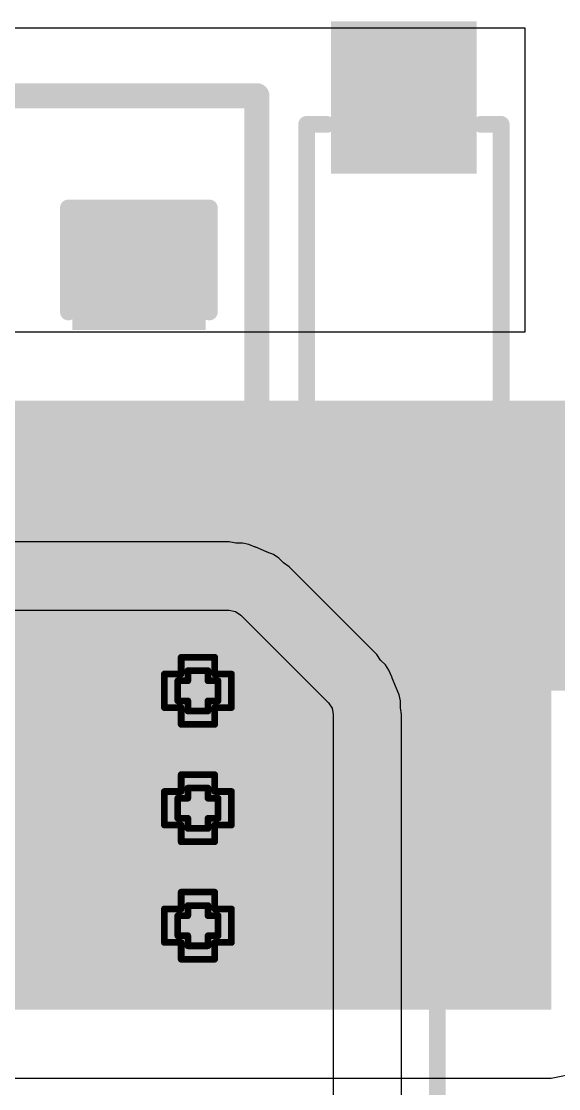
# Model space of a CAD drawing. Header units: inches. Extents: x -5 to 5258, y -4 to 5281.
# Drawn here: x 53.49 to 57.56, y 56.2 to 64.28 of the extents above; entities that cross this region are included whole.
import ezdxf

# ---------------------------------------------------------------- set-up
doc = ezdxf.new("R2010")
doc.units = ezdxf.units.IN
for name, color, linetype in [('Bottom Layer', 5, 'Continuous'), ('Bottom Solder', 6, 'Continuous'), ('Drill Drawing', 1, 'Continuous'), ('Top Layer', 1, 'Continuous'), ('Top Overlay', 2, 'Continuous'), ('Top Paste', 8, 'Continuous'), ('Top Solder', 216, 'Continuous'), ('Via Holes', 16, 'Continuous')]:
    doc.layers.add(name, color=color, linetype=linetype)

# ---------------------------------------------------------------- blocks, each defined once
blk = doc.blocks.new('YPRH0703_4R7M_105')
at = {"layer": 'Top Layer'}
for points in [[(-4, 1.1), (-2.4, 1.1), (-2.4, -1.1), (-4, -1.1)], [(2.4, 1.1), (4, 1.1), (4, -1.1), (2.4, -1.1)]]:
    blk.add_hatch(color=1, dxfattribs=at).paths.add_polyline_path(points)
at = {"layer": 'Top Paste'}
for points in [[(-4, 1.1), (-2.4, 1.1), (-2.4, -1.1), (-4, -1.1)], [(2.4, 1.1), (4, 1.1), (4, -1.1), (2.4, -1.1)]]:
    blk.add_hatch(color=8, dxfattribs=at).paths.add_polyline_path(points)
at = {"layer": 'Top Solder'}
for points in [[(-4.1016, 1.2016), (-2.2984, 1.2016), (-2.2984, -1.2016), (-4.1016, -1.2016)], [(2.2984, 1.2016), (4.1016, 1.2016), (4.1016, -1.2016), (2.2984, -1.2016)]]:
    blk.add_hatch(color=216, dxfattribs=at).paths.add_polyline_path(points)
at = {"layer": 'Top Overlay'}
for points in [[(-3.65, 3.65, 0.127, 0.127, 0), (-3.65, 1.6078, 0.127, 0.127, 0)], [(-3.65, 3.65, 0.127, 0.127, 0), (3.65, 3.65, 0.127, 0.127, 0)], [(3.65, 3.65, 0.127, 0.127, 0), (3.65, 1.6078, 0.127, 0.127, 0)], [(-3.65, -1.6078, 0.127, 0.127, 0), (-3.65, -3.65, 0.127, 0.127, 0)], [(3.65, -1.6078, 0.127, 0.127, 0), (3.65, -3.65, 0.127, 0.127, 0)], [(-3.65, -3.65, 0.127, 0.127, 0), (3.65, -3.65, 0.127, 0.127, 0)]]:
    blk.add_lwpolyline(points, format="xyseb", dxfattribs=at)
for points in [[(-3.6817, 3.65, 0.0635, 0.0635, 1), (-3.6182, 3.65, 0.0635, 0.0635, 1)], [(-3.6817, 3.65, 0.0635, 0.0635, 1), (-3.6182, 3.65, 0.0635, 0.0635, 1)], [(3.6183, 3.65, 0.0635, 0.0635, 1), (3.6818, 3.65, 0.0635, 0.0635, 1)], [(3.6183, 3.65, 0.0635, 0.0635, 1), (3.6818, 3.65, 0.0635, 0.0635, 1)], [(-3.6818, 1.6078, 0.0635, 0.0635, 1), (-3.6183, 1.6078, 0.0635, 0.0635, 1)], [(3.6183, 1.6078, 0.0635, 0.0635, 1), (3.6818, 1.6078, 0.0635, 0.0635, 1)], [(-3.6818, -1.6078, 0.0635, 0.0635, 1), (-3.6183, -1.6078, 0.0635, 0.0635, 1)], [(3.6183, -1.6078, 0.0635, 0.0635, 1), (3.6818, -1.6078, 0.0635, 0.0635, 1)], [(-3.6817, -3.65, 0.0635, 0.0635, 1), (-3.6182, -3.65, 0.0635, 0.0635, 1)], [(-3.6817, -3.65, 0.0635, 0.0635, 1), (-3.6182, -3.65, 0.0635, 0.0635, 1)], [(3.6183, -3.65, 0.0635, 0.0635, 1), (3.6818, -3.65, 0.0635, 0.0635, 1)], [(3.6183, -3.65, 0.0635, 0.0635, 1), (3.6818, -3.65, 0.0635, 0.0635, 1)]]:
    blk.add_lwpolyline(points, format="xyseb", close=True, dxfattribs=at)
blk = doc.blocks.new('SOD_123_127')
at = {"layer": 'Top Layer'}
for points in [[(-1.1, 0.45), (-1.1, -0.45), (-2.05, -0.45), (-2.05, 0.45)], [(2.05, 0.45), (2.05, -0.45), (1.1, -0.45), (1.1, 0.45)]]:
    blk.add_hatch(color=1, dxfattribs=at).paths.add_polyline_path(points)
at = {"layer": 'Top Overlay'}
for points in [[(0.9652, 0.508), (2.8194, 0.508), (2.8194, 0.8), (0.9652, 0.8)], [(2.1199, -0.7868), (2.8195, -0.7868), (2.8195, 0.788), (2.1199, 0.788)], [(0.9651, -0.8), (2.8193, -0.8), (2.8193, -0.508), (0.9651, -0.508)]]:
    blk.add_hatch(color=2, dxfattribs=at).paths.add_polyline_path(points)
at = {"layer": 'Top Paste'}
for points in [[(-1.1, 0.45), (-1.1, -0.45), (-2.05, -0.45), (-2.05, 0.45)], [(2.05, 0.45), (2.05, -0.45), (1.1, -0.45), (1.1, 0.45)]]:
    blk.add_hatch(color=8, dxfattribs=at).paths.add_polyline_path(points)
at = {"layer": 'Top Solder'}
for points in [[(-0.9984, 0.5516), (-0.9984, -0.5516), (-2.1516, -0.5516), (-2.1516, 0.5516)], [(2.1516, 0.5516), (2.1516, -0.5516), (0.9984, -0.5516), (0.9984, 0.5516)]]:
    blk.add_hatch(color=216, dxfattribs=at).paths.add_polyline_path(points)
at = {"layer": 'Top Overlay'}
for points in [[(0.9652, 0.7366, 0.127, 0.127, 0), (-1.3716, 0.7366, 0.127, 0.127, 0)], [(-1.3716, 0.5842, 0.127, 0.127, 0), (-1.3716, 0.7366, 0.127, 0.127, 0)], [(-1.3716, -0.7366, 0.127, 0.127, 0), (-1.3716, -0.5842, 0.127, 0.127, 0)], [(0.9652, -0.7366, 0.127, 0.127, 0), (-1.3716, -0.7366, 0.127, 0.127, 0)]]:
    blk.add_lwpolyline(points, format="xyseb", dxfattribs=at)
for points in [[(-1.4033, 0.7366, 0.0635, 0.0635, 1), (-1.3398, 0.7366, 0.0635, 0.0635, 1)], [(-1.4033, 0.7366, 0.0635, 0.0635, 1), (-1.3398, 0.7366, 0.0635, 0.0635, 1)], [(0.9335, 0.7366, 0.0635, 0.0635, 1), (0.997, 0.7366, 0.0635, 0.0635, 1)], [(-1.4033, 0.5842, 0.0635, 0.0635, 1), (-1.3398, 0.5842, 0.0635, 0.0635, 1)], [(-1.4033, -0.5842, 0.0635, 0.0635, 1), (-1.3398, -0.5842, 0.0635, 0.0635, 1)], [(-1.4033, -0.7366, 0.0635, 0.0635, 1), (-1.3398, -0.7366, 0.0635, 0.0635, 1)], [(-1.4033, -0.7366, 0.0635, 0.0635, 1), (-1.3398, -0.7366, 0.0635, 0.0635, 1)], [(0.9335, -0.7366, 0.0635, 0.0635, 1), (0.997, -0.7366, 0.0635, 0.0635, 1)]]:
    blk.add_lwpolyline(points, format="xyseb", close=True, dxfattribs=at)
blk = doc.blocks.new('C___0603_156')
at = {"layer": 'Top Layer'}
for points in [[(-0.381, 0.4445), (-0.381, -0.4445), (-1.143, -0.4445), (-1.143, 0.4445)], [(1.143, 0.4445), (1.143, -0.4445), (0.381, -0.4445), (0.381, 0.4445)]]:
    blk.add_hatch(color=1, dxfattribs=at).paths.add_polyline_path(points)
at = {"layer": 'Top Paste'}
for points in [[(-0.381, 0.4445), (-0.381, -0.4445), (-1.143, -0.4445), (-1.143, 0.4445)], [(1.143, 0.4445), (1.143, -0.4445), (0.381, -0.4445), (0.381, 0.4445)]]:
    blk.add_hatch(color=8, dxfattribs=at).paths.add_polyline_path(points)
at = {"layer": 'Top Solder'}
for points in [[(-0.321, 0.5045), (-0.321, -0.5045), (-1.203, -0.5045), (-1.203, 0.5045)], [(1.203, 0.5045), (1.203, -0.5045), (0.321, -0.5045), (0.321, 0.5045)]]:
    blk.add_hatch(color=216, dxfattribs=at).paths.add_polyline_path(points)
at = {"layer": 'Top Overlay'}
for points in [[(-1.2446, -0.5334, 0.127, 0.127, 0), (-1.2446, 0.5334, 0.127, 0.127, 0)], [(-0.4572, 0.5334, 0.127, 0.127, 0), (-1.2446, 0.5334, 0.127, 0.127, 0)], [(1.2446, 0.5334, 0.127, 0.127, 0), (0.4572, 0.5334, 0.127, 0.127, 0)], [(1.2446, -0.5334, 0.127, 0.127, 0), (1.2446, 0.5334, 0.127, 0.127, 0)], [(-0.4572, -0.5334, 0.127, 0.127, 0), (-1.2446, -0.5334, 0.127, 0.127, 0)], [(1.2446, -0.5334, 0.127, 0.127, 0), (0.4572, -0.5334, 0.127, 0.127, 0)]]:
    blk.add_lwpolyline(points, format="xyseb", dxfattribs=at)
for points in [[(-1.2764, 0.5334, 0.0635, 0.0635, 1), (-1.2128, 0.5334, 0.0635, 0.0635, 1)], [(-1.2764, 0.5334, 0.0635, 0.0635, 1), (-1.2128, 0.5334, 0.0635, 0.0635, 1)], [(-0.4889, 0.5334, 0.0635, 0.0635, 1), (-0.4254, 0.5334, 0.0635, 0.0635, 1)], [(0.4254, 0.5334, 0.0635, 0.0635, 1), (0.4889, 0.5334, 0.0635, 0.0635, 1)], [(1.2128, 0.5334, 0.0635, 0.0635, 1), (1.2764, 0.5334, 0.0635, 0.0635, 1)], [(1.2128, 0.5334, 0.0635, 0.0635, 1), (1.2764, 0.5334, 0.0635, 0.0635, 1)], [(-1.2764, -0.5334, 0.0635, 0.0635, 1), (-1.2128, -0.5334, 0.0635, 0.0635, 1)], [(-1.2764, -0.5334, 0.0635, 0.0635, 1), (-1.2128, -0.5334, 0.0635, 0.0635, 1)], [(-0.4889, -0.5334, 0.0635, 0.0635, 1), (-0.4254, -0.5334, 0.0635, 0.0635, 1)], [(0.4255, -0.5334, 0.0635, 0.0635, 1), (0.489, -0.5334, 0.0635, 0.0635, 1)], [(1.2129, -0.5334, 0.0635, 0.0635, 1), (1.2764, -0.5334, 0.0635, 0.0635, 1)], [(1.2129, -0.5334, 0.0635, 0.0635, 1), (1.2764, -0.5334, 0.0635, 0.0635, 1)]]:
    blk.add_lwpolyline(points, format="xyseb", close=True, dxfattribs=at)

msp = doc.modelspace()

# ---------------------------------------------------------------- hatches: boundary and pattern name
at = {"layer": 'Bottom Layer'}
h = msp.add_hatch(color=5, dxfattribs=at)
edge = h.paths.add_edge_path()
edge.add_arc((54.83, 59.2074), 0.3, 0, 360)
h = msp.add_hatch(color=5, dxfattribs=at)
edge = h.paths.add_edge_path()
edge.add_arc((54.83, 58.3184), 0.3, 0, 360)
h = msp.add_hatch(color=5, dxfattribs=at)
edge = h.paths.add_edge_path()
edge.add_arc((54.83, 57.4294), 0.3, 0, 360)
at = {"layer": 'Bottom Solder'}
h = msp.add_hatch(color=6, dxfattribs=at)
edge = h.paths.add_edge_path()
edge.add_arc((54.83, 59.2074), 0.4016, 0, 360)
h = msp.add_hatch(color=6, dxfattribs=at)
edge = h.paths.add_edge_path()
edge.add_arc((54.83, 58.3184), 0.4016, 0, 360)
h = msp.add_hatch(color=6, dxfattribs=at)
edge = h.paths.add_edge_path()
edge.add_arc((54.83, 57.4294), 0.4016, 0, 360)
at = {"layer": 'Top Layer'}
for points in [[(49.3428, 59.2074), (59.4319, 59.2074), (59.4319, 61.405), (49.3428, 61.405)], [(49.3428, 56.7942), (57.5056, 56.7942), (57.5056, 61.405), (49.3428, 61.405)]]:
    msp.add_hatch(color=1, dxfattribs=at).paths.add_polyline_path(points)
h = msp.add_hatch(color=1, dxfattribs=at)
edge = h.paths.add_edge_path()
edge.add_arc((54.83, 59.2074), 0.3, 0, 360)
h = msp.add_hatch(color=1, dxfattribs=at)
edge = h.paths.add_edge_path()
edge.add_arc((54.83, 58.3184), 0.3, 0, 360)
h = msp.add_hatch(color=1, dxfattribs=at)
edge = h.paths.add_edge_path()
edge.add_arc((54.83, 57.4294), 0.3, 0, 360)
at = {"layer": 'Top Solder'}
h = msp.add_hatch(color=216, dxfattribs=at)
edge = h.paths.add_edge_path()
edge.add_arc((54.83, 59.2074), 0.4016, 0, 360)
h = msp.add_hatch(color=216, dxfattribs=at)
edge = h.paths.add_edge_path()
edge.add_arc((54.83, 58.3184), 0.4016, 0, 360)
h = msp.add_hatch(color=216, dxfattribs=at)
edge = h.paths.add_edge_path()
edge.add_arc((54.83, 57.4294), 0.4016, 0, 360)
at = {"layer": 'Via Holes'}
h = msp.add_hatch(color=7, dxfattribs=at)
edge = h.paths.add_edge_path()
edge.add_arc((54.83, 59.2074), 0.15, 0, 360)
h = msp.add_hatch(color=7, dxfattribs=at)
edge = h.paths.add_edge_path()
edge.add_arc((54.83, 58.3184), 0.15, 0, 360)
h = msp.add_hatch(color=7, dxfattribs=at)
edge = h.paths.add_edge_path()
edge.add_arc((54.83, 57.4294), 0.15, 0, 360)

# ---------------------------------------------------------------- linework, layer by layer
at = {"layer": 'Bottom Layer'}
for p, q in [((55.067, 60.335), (25.3767, 60.335)), ((55.117, 60.325), (55.067, 60.335)), ((55.168, 60.325), (55.117, 60.325)), ((55.2152, 60.3156), (55.168, 60.325)), ((55.2623, 60.2961), (55.2152, 60.3156)), ((55.2652, 60.2955), (55.2623, 60.2961)), ((55.2677, 60.2939), (55.2652, 60.2955)), ((55.3494, 60.26), (55.2677, 60.2939)), ((55.3523, 60.2595), (55.3494, 60.26)), ((55.3547, 60.2578), (55.3523, 60.2595)), ((55.4019, 60.2383), (55.3547, 60.2578)), ((55.4418, 60.2116), (55.4019, 60.2383)), ((55.4019, 60.2383), (55.4019, 60.2383)), ((55.4779, 60.1755), (55.4418, 60.2116)), ((55.5203, 60.1472), (55.4779, 60.1755)), ((56.1848, 59.4827), (55.5203, 60.1472)), ((25.3767, 59.817), (55.067, 59.817)), ((55.067, 59.817), (55.1141, 59.8076)), ((55.1141, 59.8076), (55.1541, 59.7809)), ((55.1541, 59.7809), (55.8185, 59.1165)), ((56.2131, 59.4403), (56.1848, 59.4827)), ((56.2492, 59.4042), (56.2131, 59.4403)), ((56.2759, 59.3643), (56.2492, 59.4042)), ((56.2954, 59.3172), (56.2759, 59.3643)), ((56.2759, 59.3643), (56.2759, 59.3643)), ((56.2759, 59.3643), (56.2759, 59.3643)), ((56.2971, 59.3147), (56.2954, 59.3172)), ((56.2976, 59.3118), (56.2971, 59.3147)), ((56.3315, 59.2301), (56.2976, 59.3118)), ((56.3331, 59.2276), (56.3315, 59.2301)), ((56.3337, 59.2247), (56.3331, 59.2276)), ((56.3532, 59.1776), (56.3337, 59.2247)), ((56.3532, 59.1775), (56.3532, 59.1776)), ((56.3532, 59.1776), (56.3532, 59.1776)), ((56.3626, 59.1304), (56.3532, 59.1775)), ((55.8185, 59.1165), (55.8452, 59.0765)), ((55.8452, 59.0765), (55.8546, 59.0294)), ((56.3626, 59.0794), (56.3626, 59.1304)), ((56.3725, 59.0294), (56.3626, 59.0794)), ((55.8546, 59.0294), (55.8546, 44.6202)), ((56.3726, 44.6202), (56.3725, 59.0294))]:
    msp.add_line(p, q, dxfattribs=at)
at = {"layer": 'Drill Drawing'}
for points in [[(54.703, 59.3344, 0.0508, 0.0508, 0), (54.703, 59.4614, 0.0508, 0.0508, 0)], [(54.703, 59.4614, 0.0508, 0.0508, 0), (54.957, 59.4614, 0.0508, 0.0508, 0)], [(54.957, 59.3344, 0.0508, 0.0508, 0), (54.957, 59.4614, 0.0508, 0.0508, 0)], [(54.576, 59.0804, 0.0508, 0.0508, 0), (54.576, 59.3344, 0.0508, 0.0508, 0)], [(54.576, 59.3344, 0.0508, 0.0508, 0), (54.703, 59.3344, 0.0508, 0.0508, 0)], [(54.6776, 59.1312, 0.0508, 0.0508, 0), (54.6776, 59.2836, 0.0508, 0.0508, 0)], [(54.6776, 59.2836, 0.0508, 0.0508, 0), (54.7538, 59.2836, 0.0508, 0.0508, 0)], [(54.7538, 59.2836, 0.0508, 0.0508, 0), (54.7538, 59.3598, 0.0508, 0.0508, 0)], [(54.7538, 59.3598, 0.0508, 0.0508, 0), (54.9062, 59.3598, 0.0508, 0.0508, 0)], [(54.9062, 59.2836, 0.0508, 0.0508, 0), (54.9062, 59.3598, 0.0508, 0.0508, 0)], [(54.9062, 59.2836, 0.0508, 0.0508, 0), (54.9824, 59.2836, 0.0508, 0.0508, 0)], [(54.957, 59.3344, 0.0508, 0.0508, 0), (55.084, 59.3344, 0.0508, 0.0508, 0)], [(54.9824, 59.1312, 0.0508, 0.0508, 0), (54.9824, 59.2836, 0.0508, 0.0508, 0)], [(55.084, 59.0804, 0.0508, 0.0508, 0), (55.084, 59.3344, 0.0508, 0.0508, 0)], [(54.6776, 59.1312, 0.0508, 0.0508, 0), (54.7538, 59.1312, 0.0508, 0.0508, 0)], [(54.7538, 59.055, 0.0508, 0.0508, 0), (54.7538, 59.1312, 0.0508, 0.0508, 0)], [(54.9062, 59.1312, 0.0508, 0.0508, 0), (54.9824, 59.1312, 0.0508, 0.0508, 0)], [(54.9062, 59.055, 0.0508, 0.0508, 0), (54.9062, 59.1312, 0.0508, 0.0508, 0)], [(54.576, 59.0804, 0.0508, 0.0508, 0), (54.703, 59.0804, 0.0508, 0.0508, 0)], [(54.703, 58.9534, 0.0508, 0.0508, 0), (54.703, 59.0804, 0.0508, 0.0508, 0)], [(54.7538, 59.055, 0.0508, 0.0508, 0), (54.9062, 59.055, 0.0508, 0.0508, 0)], [(54.957, 59.0804, 0.0508, 0.0508, 0), (55.084, 59.0804, 0.0508, 0.0508, 0)], [(54.957, 58.9534, 0.0508, 0.0508, 0), (54.957, 59.0804, 0.0508, 0.0508, 0)], [(54.703, 58.9534, 0.0508, 0.0508, 0), (54.957, 58.9534, 0.0508, 0.0508, 0)], [(54.703, 58.4454, 0.0508, 0.0508, 0), (54.703, 58.5724, 0.0508, 0.0508, 0)], [(54.703, 58.5724, 0.0508, 0.0508, 0), (54.957, 58.5724, 0.0508, 0.0508, 0)], [(54.957, 58.4454, 0.0508, 0.0508, 0), (54.957, 58.5724, 0.0508, 0.0508, 0)], [(54.576, 58.1914, 0.0508, 0.0508, 0), (54.576, 58.4454, 0.0508, 0.0508, 0)], [(54.576, 58.4454, 0.0508, 0.0508, 0), (54.703, 58.4454, 0.0508, 0.0508, 0)], [(54.6776, 58.2422, 0.0508, 0.0508, 0), (54.6776, 58.3946, 0.0508, 0.0508, 0)], [(54.6776, 58.3946, 0.0508, 0.0508, 0), (54.7538, 58.3946, 0.0508, 0.0508, 0)], [(54.7538, 58.3946, 0.0508, 0.0508, 0), (54.7538, 58.4708, 0.0508, 0.0508, 0)], [(54.7538, 58.4708, 0.0508, 0.0508, 0), (54.9062, 58.4708, 0.0508, 0.0508, 0)], [(54.9062, 58.3946, 0.0508, 0.0508, 0), (54.9062, 58.4708, 0.0508, 0.0508, 0)], [(54.9062, 58.3946, 0.0508, 0.0508, 0), (54.9824, 58.3946, 0.0508, 0.0508, 0)], [(54.957, 58.4454, 0.0508, 0.0508, 0), (55.084, 58.4454, 0.0508, 0.0508, 0)], [(54.9824, 58.2422, 0.0508, 0.0508, 0), (54.9824, 58.3946, 0.0508, 0.0508, 0)], [(55.084, 58.1914, 0.0508, 0.0508, 0), (55.084, 58.4454, 0.0508, 0.0508, 0)], [(54.6776, 58.2422, 0.0508, 0.0508, 0), (54.7538, 58.2422, 0.0508, 0.0508, 0)], [(54.7538, 58.166, 0.0508, 0.0508, 0), (54.7538, 58.2422, 0.0508, 0.0508, 0)], [(54.9062, 58.2422, 0.0508, 0.0508, 0), (54.9824, 58.2422, 0.0508, 0.0508, 0)], [(54.9062, 58.166, 0.0508, 0.0508, 0), (54.9062, 58.2422, 0.0508, 0.0508, 0)], [(54.576, 58.1914, 0.0508, 0.0508, 0), (54.703, 58.1914, 0.0508, 0.0508, 0)], [(54.703, 58.0644, 0.0508, 0.0508, 0), (54.703, 58.1914, 0.0508, 0.0508, 0)], [(54.7538, 58.166, 0.0508, 0.0508, 0), (54.9062, 58.166, 0.0508, 0.0508, 0)], [(54.957, 58.1914, 0.0508, 0.0508, 0), (55.084, 58.1914, 0.0508, 0.0508, 0)], [(54.957, 58.0644, 0.0508, 0.0508, 0), (54.957, 58.1914, 0.0508, 0.0508, 0)], [(54.703, 58.0644, 0.0508, 0.0508, 0), (54.957, 58.0644, 0.0508, 0.0508, 0)], [(54.703, 57.5564, 0.0508, 0.0508, 0), (54.703, 57.6834, 0.0508, 0.0508, 0)], [(54.703, 57.6834, 0.0508, 0.0508, 0), (54.957, 57.6834, 0.0508, 0.0508, 0)], [(54.957, 57.5564, 0.0508, 0.0508, 0), (54.957, 57.6834, 0.0508, 0.0508, 0)], [(54.576, 57.3024, 0.0508, 0.0508, 0), (54.576, 57.5564, 0.0508, 0.0508, 0)], [(54.576, 57.5564, 0.0508, 0.0508, 0), (54.703, 57.5564, 0.0508, 0.0508, 0)], [(54.6776, 57.3532, 0.0508, 0.0508, 0), (54.6776, 57.5056, 0.0508, 0.0508, 0)], [(54.6776, 57.5056, 0.0508, 0.0508, 0), (54.7538, 57.5056, 0.0508, 0.0508, 0)], [(54.7538, 57.5056, 0.0508, 0.0508, 0), (54.7538, 57.5818, 0.0508, 0.0508, 0)], [(54.7538, 57.5818, 0.0508, 0.0508, 0), (54.9062, 57.5818, 0.0508, 0.0508, 0)], [(54.9062, 57.5056, 0.0508, 0.0508, 0), (54.9062, 57.5818, 0.0508, 0.0508, 0)], [(54.9062, 57.5056, 0.0508, 0.0508, 0), (54.9824, 57.5056, 0.0508, 0.0508, 0)], [(54.957, 57.5564, 0.0508, 0.0508, 0), (55.084, 57.5564, 0.0508, 0.0508, 0)], [(54.9824, 57.3532, 0.0508, 0.0508, 0), (54.9824, 57.5056, 0.0508, 0.0508, 0)], [(55.084, 57.3024, 0.0508, 0.0508, 0), (55.084, 57.5564, 0.0508, 0.0508, 0)], [(54.6776, 57.3532, 0.0508, 0.0508, 0), (54.7538, 57.3532, 0.0508, 0.0508, 0)], [(54.7538, 57.277, 0.0508, 0.0508, 0), (54.7538, 57.3532, 0.0508, 0.0508, 0)], [(54.9062, 57.3532, 0.0508, 0.0508, 0), (54.9824, 57.3532, 0.0508, 0.0508, 0)], [(54.9062, 57.277, 0.0508, 0.0508, 0), (54.9062, 57.3532, 0.0508, 0.0508, 0)], [(54.576, 57.3024, 0.0508, 0.0508, 0), (54.703, 57.3024, 0.0508, 0.0508, 0)], [(54.703, 57.1754, 0.0508, 0.0508, 0), (54.703, 57.3024, 0.0508, 0.0508, 0)], [(54.7538, 57.277, 0.0508, 0.0508, 0), (54.9062, 57.277, 0.0508, 0.0508, 0)], [(54.957, 57.3024, 0.0508, 0.0508, 0), (55.084, 57.3024, 0.0508, 0.0508, 0)], [(54.957, 57.1754, 0.0508, 0.0508, 0), (54.957, 57.3024, 0.0508, 0.0508, 0)], [(54.703, 57.1754, 0.0508, 0.0508, 0), (54.957, 57.1754, 0.0508, 0.0508, 0)]]:
    msp.add_lwpolyline(points, format="xyseb", dxfattribs=at)
for points in [[(54.6903, 59.4614, 0.0254, 0.0254, 1), (54.7157, 59.4614, 0.0254, 0.0254, 1)], [(54.6903, 59.4614, 0.0254, 0.0254, 1), (54.7157, 59.4614, 0.0254, 0.0254, 1)], [(54.9443, 59.4614, 0.0254, 0.0254, 1), (54.9697, 59.4614, 0.0254, 0.0254, 1)], [(54.9443, 59.4614, 0.0254, 0.0254, 1), (54.9697, 59.4614, 0.0254, 0.0254, 1)], [(54.5633, 59.3344, 0.0254, 0.0254, 1), (54.5887, 59.3344, 0.0254, 0.0254, 1)], [(54.5633, 59.3344, 0.0254, 0.0254, 1), (54.5887, 59.3344, 0.0254, 0.0254, 1)], [(54.6649, 59.2836, 0.0254, 0.0254, 1), (54.6903, 59.2836, 0.0254, 0.0254, 1)], [(54.6649, 59.2836, 0.0254, 0.0254, 1), (54.6903, 59.2836, 0.0254, 0.0254, 1)], [(54.6903, 59.3344, 0.0254, 0.0254, 1), (54.7157, 59.3344, 0.0254, 0.0254, 1)], [(54.6903, 59.3344, 0.0254, 0.0254, 1), (54.7157, 59.3344, 0.0254, 0.0254, 1)], [(54.7411, 59.3598, 0.0254, 0.0254, 1), (54.7665, 59.3598, 0.0254, 0.0254, 1)], [(54.7411, 59.3598, 0.0254, 0.0254, 1), (54.7665, 59.3598, 0.0254, 0.0254, 1)], [(54.7411, 59.2836, 0.0254, 0.0254, 1), (54.7665, 59.2836, 0.0254, 0.0254, 1)], [(54.7411, 59.2836, 0.0254, 0.0254, 1), (54.7665, 59.2836, 0.0254, 0.0254, 1)], [(54.8935, 59.3598, 0.0254, 0.0254, 1), (54.9189, 59.3598, 0.0254, 0.0254, 1)], [(54.8935, 59.3598, 0.0254, 0.0254, 1), (54.9189, 59.3598, 0.0254, 0.0254, 1)], [(54.8935, 59.2836, 0.0254, 0.0254, 1), (54.9189, 59.2836, 0.0254, 0.0254, 1)], [(54.8935, 59.2836, 0.0254, 0.0254, 1), (54.9189, 59.2836, 0.0254, 0.0254, 1)], [(54.9443, 59.3344, 0.0254, 0.0254, 1), (54.9697, 59.3344, 0.0254, 0.0254, 1)], [(54.9443, 59.3344, 0.0254, 0.0254, 1), (54.9697, 59.3344, 0.0254, 0.0254, 1)], [(54.9697, 59.2836, 0.0254, 0.0254, 1), (54.9951, 59.2836, 0.0254, 0.0254, 1)], [(54.9697, 59.2836, 0.0254, 0.0254, 1), (54.9951, 59.2836, 0.0254, 0.0254, 1)], [(55.0713, 59.3344, 0.0254, 0.0254, 1), (55.0967, 59.3344, 0.0254, 0.0254, 1)], [(55.0713, 59.3344, 0.0254, 0.0254, 1), (55.0967, 59.3344, 0.0254, 0.0254, 1)], [(54.6649, 59.1312, 0.0254, 0.0254, 1), (54.6903, 59.1312, 0.0254, 0.0254, 1)], [(54.6649, 59.1312, 0.0254, 0.0254, 1), (54.6903, 59.1312, 0.0254, 0.0254, 1)], [(54.7411, 59.1312, 0.0254, 0.0254, 1), (54.7665, 59.1312, 0.0254, 0.0254, 1)], [(54.7411, 59.1312, 0.0254, 0.0254, 1), (54.7665, 59.1312, 0.0254, 0.0254, 1)], [(54.8935, 59.1312, 0.0254, 0.0254, 1), (54.9189, 59.1312, 0.0254, 0.0254, 1)], [(54.8935, 59.1312, 0.0254, 0.0254, 1), (54.9189, 59.1312, 0.0254, 0.0254, 1)], [(54.9697, 59.1312, 0.0254, 0.0254, 1), (54.9951, 59.1312, 0.0254, 0.0254, 1)], [(54.9697, 59.1312, 0.0254, 0.0254, 1), (54.9951, 59.1312, 0.0254, 0.0254, 1)], [(54.5633, 59.0804, 0.0254, 0.0254, 1), (54.5887, 59.0804, 0.0254, 0.0254, 1)], [(54.5633, 59.0804, 0.0254, 0.0254, 1), (54.5887, 59.0804, 0.0254, 0.0254, 1)], [(54.6903, 59.0804, 0.0254, 0.0254, 1), (54.7157, 59.0804, 0.0254, 0.0254, 1)], [(54.6903, 59.0804, 0.0254, 0.0254, 1), (54.7157, 59.0804, 0.0254, 0.0254, 1)], [(54.7411, 59.055, 0.0254, 0.0254, 1), (54.7665, 59.055, 0.0254, 0.0254, 1)], [(54.7411, 59.055, 0.0254, 0.0254, 1), (54.7665, 59.055, 0.0254, 0.0254, 1)], [(54.8935, 59.055, 0.0254, 0.0254, 1), (54.9189, 59.055, 0.0254, 0.0254, 1)], [(54.8935, 59.055, 0.0254, 0.0254, 1), (54.9189, 59.055, 0.0254, 0.0254, 1)], [(54.9443, 59.0804, 0.0254, 0.0254, 1), (54.9697, 59.0804, 0.0254, 0.0254, 1)], [(54.9443, 59.0804, 0.0254, 0.0254, 1), (54.9697, 59.0804, 0.0254, 0.0254, 1)], [(55.0713, 59.0804, 0.0254, 0.0254, 1), (55.0967, 59.0804, 0.0254, 0.0254, 1)], [(55.0713, 59.0804, 0.0254, 0.0254, 1), (55.0967, 59.0804, 0.0254, 0.0254, 1)], [(54.6903, 58.9534, 0.0254, 0.0254, 1), (54.7157, 58.9534, 0.0254, 0.0254, 1)], [(54.6903, 58.9534, 0.0254, 0.0254, 1), (54.7157, 58.9534, 0.0254, 0.0254, 1)], [(54.9443, 58.9534, 0.0254, 0.0254, 1), (54.9697, 58.9534, 0.0254, 0.0254, 1)], [(54.9443, 58.9534, 0.0254, 0.0254, 1), (54.9697, 58.9534, 0.0254, 0.0254, 1)], [(54.6903, 58.5724, 0.0254, 0.0254, 1), (54.7157, 58.5724, 0.0254, 0.0254, 1)], [(54.6903, 58.5724, 0.0254, 0.0254, 1), (54.7157, 58.5724, 0.0254, 0.0254, 1)], [(54.9443, 58.5724, 0.0254, 0.0254, 1), (54.9697, 58.5724, 0.0254, 0.0254, 1)], [(54.9443, 58.5724, 0.0254, 0.0254, 1), (54.9697, 58.5724, 0.0254, 0.0254, 1)], [(54.5633, 58.4454, 0.0254, 0.0254, 1), (54.5887, 58.4454, 0.0254, 0.0254, 1)], [(54.5633, 58.4454, 0.0254, 0.0254, 1), (54.5887, 58.4454, 0.0254, 0.0254, 1)], [(54.6649, 58.3946, 0.0254, 0.0254, 1), (54.6903, 58.3946, 0.0254, 0.0254, 1)], [(54.6649, 58.3946, 0.0254, 0.0254, 1), (54.6903, 58.3946, 0.0254, 0.0254, 1)], [(54.6903, 58.4454, 0.0254, 0.0254, 1), (54.7157, 58.4454, 0.0254, 0.0254, 1)], [(54.6903, 58.4454, 0.0254, 0.0254, 1), (54.7157, 58.4454, 0.0254, 0.0254, 1)], [(54.7411, 58.4708, 0.0254, 0.0254, 1), (54.7665, 58.4708, 0.0254, 0.0254, 1)], [(54.7411, 58.4708, 0.0254, 0.0254, 1), (54.7665, 58.4708, 0.0254, 0.0254, 1)], [(54.7411, 58.3946, 0.0254, 0.0254, 1), (54.7665, 58.3946, 0.0254, 0.0254, 1)], [(54.7411, 58.3946, 0.0254, 0.0254, 1), (54.7665, 58.3946, 0.0254, 0.0254, 1)], [(54.8935, 58.4708, 0.0254, 0.0254, 1), (54.9189, 58.4708, 0.0254, 0.0254, 1)], [(54.8935, 58.4708, 0.0254, 0.0254, 1), (54.9189, 58.4708, 0.0254, 0.0254, 1)], [(54.8935, 58.3946, 0.0254, 0.0254, 1), (54.9189, 58.3946, 0.0254, 0.0254, 1)], [(54.8935, 58.3946, 0.0254, 0.0254, 1), (54.9189, 58.3946, 0.0254, 0.0254, 1)], [(54.9443, 58.4454, 0.0254, 0.0254, 1), (54.9697, 58.4454, 0.0254, 0.0254, 1)], [(54.9443, 58.4454, 0.0254, 0.0254, 1), (54.9697, 58.4454, 0.0254, 0.0254, 1)], [(54.9697, 58.3946, 0.0254, 0.0254, 1), (54.9951, 58.3946, 0.0254, 0.0254, 1)], [(54.9697, 58.3946, 0.0254, 0.0254, 1), (54.9951, 58.3946, 0.0254, 0.0254, 1)], [(55.0713, 58.4454, 0.0254, 0.0254, 1), (55.0967, 58.4454, 0.0254, 0.0254, 1)], [(55.0713, 58.4454, 0.0254, 0.0254, 1), (55.0967, 58.4454, 0.0254, 0.0254, 1)], [(54.6649, 58.2422, 0.0254, 0.0254, 1), (54.6903, 58.2422, 0.0254, 0.0254, 1)], [(54.6649, 58.2422, 0.0254, 0.0254, 1), (54.6903, 58.2422, 0.0254, 0.0254, 1)], [(54.7411, 58.2422, 0.0254, 0.0254, 1), (54.7665, 58.2422, 0.0254, 0.0254, 1)], [(54.7411, 58.2422, 0.0254, 0.0254, 1), (54.7665, 58.2422, 0.0254, 0.0254, 1)], [(54.8935, 58.2422, 0.0254, 0.0254, 1), (54.9189, 58.2422, 0.0254, 0.0254, 1)], [(54.8935, 58.2422, 0.0254, 0.0254, 1), (54.9189, 58.2422, 0.0254, 0.0254, 1)], [(54.9697, 58.2422, 0.0254, 0.0254, 1), (54.9951, 58.2422, 0.0254, 0.0254, 1)], [(54.9697, 58.2422, 0.0254, 0.0254, 1), (54.9951, 58.2422, 0.0254, 0.0254, 1)], [(54.5633, 58.1914, 0.0254, 0.0254, 1), (54.5887, 58.1914, 0.0254, 0.0254, 1)], [(54.5633, 58.1914, 0.0254, 0.0254, 1), (54.5887, 58.1914, 0.0254, 0.0254, 1)], [(54.6903, 58.1914, 0.0254, 0.0254, 1), (54.7157, 58.1914, 0.0254, 0.0254, 1)], [(54.6903, 58.1914, 0.0254, 0.0254, 1), (54.7157, 58.1914, 0.0254, 0.0254, 1)], [(54.7411, 58.166, 0.0254, 0.0254, 1), (54.7665, 58.166, 0.0254, 0.0254, 1)], [(54.7411, 58.166, 0.0254, 0.0254, 1), (54.7665, 58.166, 0.0254, 0.0254, 1)], [(54.8935, 58.166, 0.0254, 0.0254, 1), (54.9189, 58.166, 0.0254, 0.0254, 1)], [(54.8935, 58.166, 0.0254, 0.0254, 1), (54.9189, 58.166, 0.0254, 0.0254, 1)], [(54.9443, 58.1914, 0.0254, 0.0254, 1), (54.9697, 58.1914, 0.0254, 0.0254, 1)], [(54.9443, 58.1914, 0.0254, 0.0254, 1), (54.9697, 58.1914, 0.0254, 0.0254, 1)], [(55.0713, 58.1914, 0.0254, 0.0254, 1), (55.0967, 58.1914, 0.0254, 0.0254, 1)], [(55.0713, 58.1914, 0.0254, 0.0254, 1), (55.0967, 58.1914, 0.0254, 0.0254, 1)], [(54.6903, 58.0644, 0.0254, 0.0254, 1), (54.7157, 58.0644, 0.0254, 0.0254, 1)], [(54.6903, 58.0644, 0.0254, 0.0254, 1), (54.7157, 58.0644, 0.0254, 0.0254, 1)], [(54.9443, 58.0644, 0.0254, 0.0254, 1), (54.9697, 58.0644, 0.0254, 0.0254, 1)], [(54.9443, 58.0644, 0.0254, 0.0254, 1), (54.9697, 58.0644, 0.0254, 0.0254, 1)], [(54.6903, 57.6834, 0.0254, 0.0254, 1), (54.7157, 57.6834, 0.0254, 0.0254, 1)], [(54.6903, 57.6834, 0.0254, 0.0254, 1), (54.7157, 57.6834, 0.0254, 0.0254, 1)], [(54.9443, 57.6834, 0.0254, 0.0254, 1), (54.9697, 57.6834, 0.0254, 0.0254, 1)], [(54.9443, 57.6834, 0.0254, 0.0254, 1), (54.9697, 57.6834, 0.0254, 0.0254, 1)], [(54.5633, 57.5564, 0.0254, 0.0254, 1), (54.5887, 57.5564, 0.0254, 0.0254, 1)], [(54.5633, 57.5564, 0.0254, 0.0254, 1), (54.5887, 57.5564, 0.0254, 0.0254, 1)], [(54.6649, 57.5056, 0.0254, 0.0254, 1), (54.6903, 57.5056, 0.0254, 0.0254, 1)], [(54.6649, 57.5056, 0.0254, 0.0254, 1), (54.6903, 57.5056, 0.0254, 0.0254, 1)], [(54.6903, 57.5564, 0.0254, 0.0254, 1), (54.7157, 57.5564, 0.0254, 0.0254, 1)], [(54.6903, 57.5564, 0.0254, 0.0254, 1), (54.7157, 57.5564, 0.0254, 0.0254, 1)], [(54.7411, 57.5818, 0.0254, 0.0254, 1), (54.7665, 57.5818, 0.0254, 0.0254, 1)], [(54.7411, 57.5818, 0.0254, 0.0254, 1), (54.7665, 57.5818, 0.0254, 0.0254, 1)], [(54.7411, 57.5056, 0.0254, 0.0254, 1), (54.7665, 57.5056, 0.0254, 0.0254, 1)], [(54.7411, 57.5056, 0.0254, 0.0254, 1), (54.7665, 57.5056, 0.0254, 0.0254, 1)], [(54.8935, 57.5818, 0.0254, 0.0254, 1), (54.9189, 57.5818, 0.0254, 0.0254, 1)], [(54.8935, 57.5818, 0.0254, 0.0254, 1), (54.9189, 57.5818, 0.0254, 0.0254, 1)], [(54.8935, 57.5056, 0.0254, 0.0254, 1), (54.9189, 57.5056, 0.0254, 0.0254, 1)], [(54.8935, 57.5056, 0.0254, 0.0254, 1), (54.9189, 57.5056, 0.0254, 0.0254, 1)], [(54.9443, 57.5564, 0.0254, 0.0254, 1), (54.9697, 57.5564, 0.0254, 0.0254, 1)], [(54.9443, 57.5564, 0.0254, 0.0254, 1), (54.9697, 57.5564, 0.0254, 0.0254, 1)], [(54.9697, 57.5056, 0.0254, 0.0254, 1), (54.9951, 57.5056, 0.0254, 0.0254, 1)], [(54.9697, 57.5056, 0.0254, 0.0254, 1), (54.9951, 57.5056, 0.0254, 0.0254, 1)], [(55.0713, 57.5564, 0.0254, 0.0254, 1), (55.0967, 57.5564, 0.0254, 0.0254, 1)], [(55.0713, 57.5564, 0.0254, 0.0254, 1), (55.0967, 57.5564, 0.0254, 0.0254, 1)], [(54.6649, 57.3532, 0.0254, 0.0254, 1), (54.6903, 57.3532, 0.0254, 0.0254, 1)], [(54.6649, 57.3532, 0.0254, 0.0254, 1), (54.6903, 57.3532, 0.0254, 0.0254, 1)], [(54.7411, 57.3532, 0.0254, 0.0254, 1), (54.7665, 57.3532, 0.0254, 0.0254, 1)], [(54.7411, 57.3532, 0.0254, 0.0254, 1), (54.7665, 57.3532, 0.0254, 0.0254, 1)], [(54.8935, 57.3532, 0.0254, 0.0254, 1), (54.9189, 57.3532, 0.0254, 0.0254, 1)], [(54.8935, 57.3532, 0.0254, 0.0254, 1), (54.9189, 57.3532, 0.0254, 0.0254, 1)], [(54.9697, 57.3532, 0.0254, 0.0254, 1), (54.9951, 57.3532, 0.0254, 0.0254, 1)], [(54.9697, 57.3532, 0.0254, 0.0254, 1), (54.9951, 57.3532, 0.0254, 0.0254, 1)], [(54.5633, 57.3024, 0.0254, 0.0254, 1), (54.5887, 57.3024, 0.0254, 0.0254, 1)], [(54.5633, 57.3024, 0.0254, 0.0254, 1), (54.5887, 57.3024, 0.0254, 0.0254, 1)], [(54.6903, 57.3024, 0.0254, 0.0254, 1), (54.7157, 57.3024, 0.0254, 0.0254, 1)], [(54.6903, 57.3024, 0.0254, 0.0254, 1), (54.7157, 57.3024, 0.0254, 0.0254, 1)], [(54.7411, 57.277, 0.0254, 0.0254, 1), (54.7665, 57.277, 0.0254, 0.0254, 1)], [(54.7411, 57.277, 0.0254, 0.0254, 1), (54.7665, 57.277, 0.0254, 0.0254, 1)], [(54.8935, 57.277, 0.0254, 0.0254, 1), (54.9189, 57.277, 0.0254, 0.0254, 1)], [(54.8935, 57.277, 0.0254, 0.0254, 1), (54.9189, 57.277, 0.0254, 0.0254, 1)], [(54.9443, 57.3024, 0.0254, 0.0254, 1), (54.9697, 57.3024, 0.0254, 0.0254, 1)], [(54.9443, 57.3024, 0.0254, 0.0254, 1), (54.9697, 57.3024, 0.0254, 0.0254, 1)], [(55.0713, 57.3024, 0.0254, 0.0254, 1), (55.0967, 57.3024, 0.0254, 0.0254, 1)], [(55.0713, 57.3024, 0.0254, 0.0254, 1), (55.0967, 57.3024, 0.0254, 0.0254, 1)], [(54.6903, 57.1754, 0.0254, 0.0254, 1), (54.7157, 57.1754, 0.0254, 0.0254, 1)], [(54.6903, 57.1754, 0.0254, 0.0254, 1), (54.7157, 57.1754, 0.0254, 0.0254, 1)], [(54.9443, 57.1754, 0.0254, 0.0254, 1), (54.9697, 57.1754, 0.0254, 0.0254, 1)], [(54.9443, 57.1754, 0.0254, 0.0254, 1), (54.9697, 57.1754, 0.0254, 0.0254, 1)]]:
    msp.add_lwpolyline(points, format="xyseb", close=True, dxfattribs=at)
at = {"layer": 'Top Layer'}
for p, q in [((52.765, 64.2266), (57.3054, 64.2266)), ((57.3054, 64.2266), (57.3054, 62.5719)), ((57.3054, 62.5719), (57.3054, 61.923)), ((57.3054, 61.923), (49.3428, 61.923)), ((49.3428, 56.2762), (57.5056, 56.2762)), ((57.5056, 56.2762), (57.7038, 56.3157))]:
    msp.add_line(p, q, dxfattribs=at)
at = {"layer": 'Top Overlay'}
for points in [[(49.0982, 63.7123, 0.1905, 0.1905, 0), (55.2764, 63.7123, 0.1905, 0.1905, 0)], [(55.2764, 59.7916, 0.1905, 0.1905, 0), (55.2764, 63.7123, 0.1905, 0.1905, 0)], [(49.0982, 59.7916, 0.1905, 0.1905, 0), (55.2764, 59.7916, 0.1905, 0.1905, 0)]]:
    msp.add_lwpolyline(points, format="xyseb", dxfattribs=at)
for points in [[(55.2287, 63.7123, 0.0952, 0.0952, 1), (55.324, 63.7123, 0.0952, 0.0952, 1)], [(55.2287, 63.7123, 0.0952, 0.0952, 1), (55.324, 63.7123, 0.0952, 0.0952, 1)], [(55.2287, 59.7916, 0.0952, 0.0952, 1), (55.324, 59.7916, 0.0952, 0.0952, 1)], [(55.2287, 59.7916, 0.0952, 0.0952, 1), (55.324, 59.7916, 0.0952, 0.0952, 1)]]:
    msp.add_lwpolyline(points, format="xyseb", close=True, dxfattribs=at)

# ---------------------------------------------------------------- block references
for name, p, rotation in [('SOD_123_127', (56.3896, 62.124), 270), ('C___0603_156', (54.383, 61.6183), 270), ('YPRH0703_4R7M_105', (52.9928, 55.0435), 90)]:
    msp.add_blockref(name, p, dxfattribs=dict(rotation=rotation))

doc.saveas('drawing.dxf')
